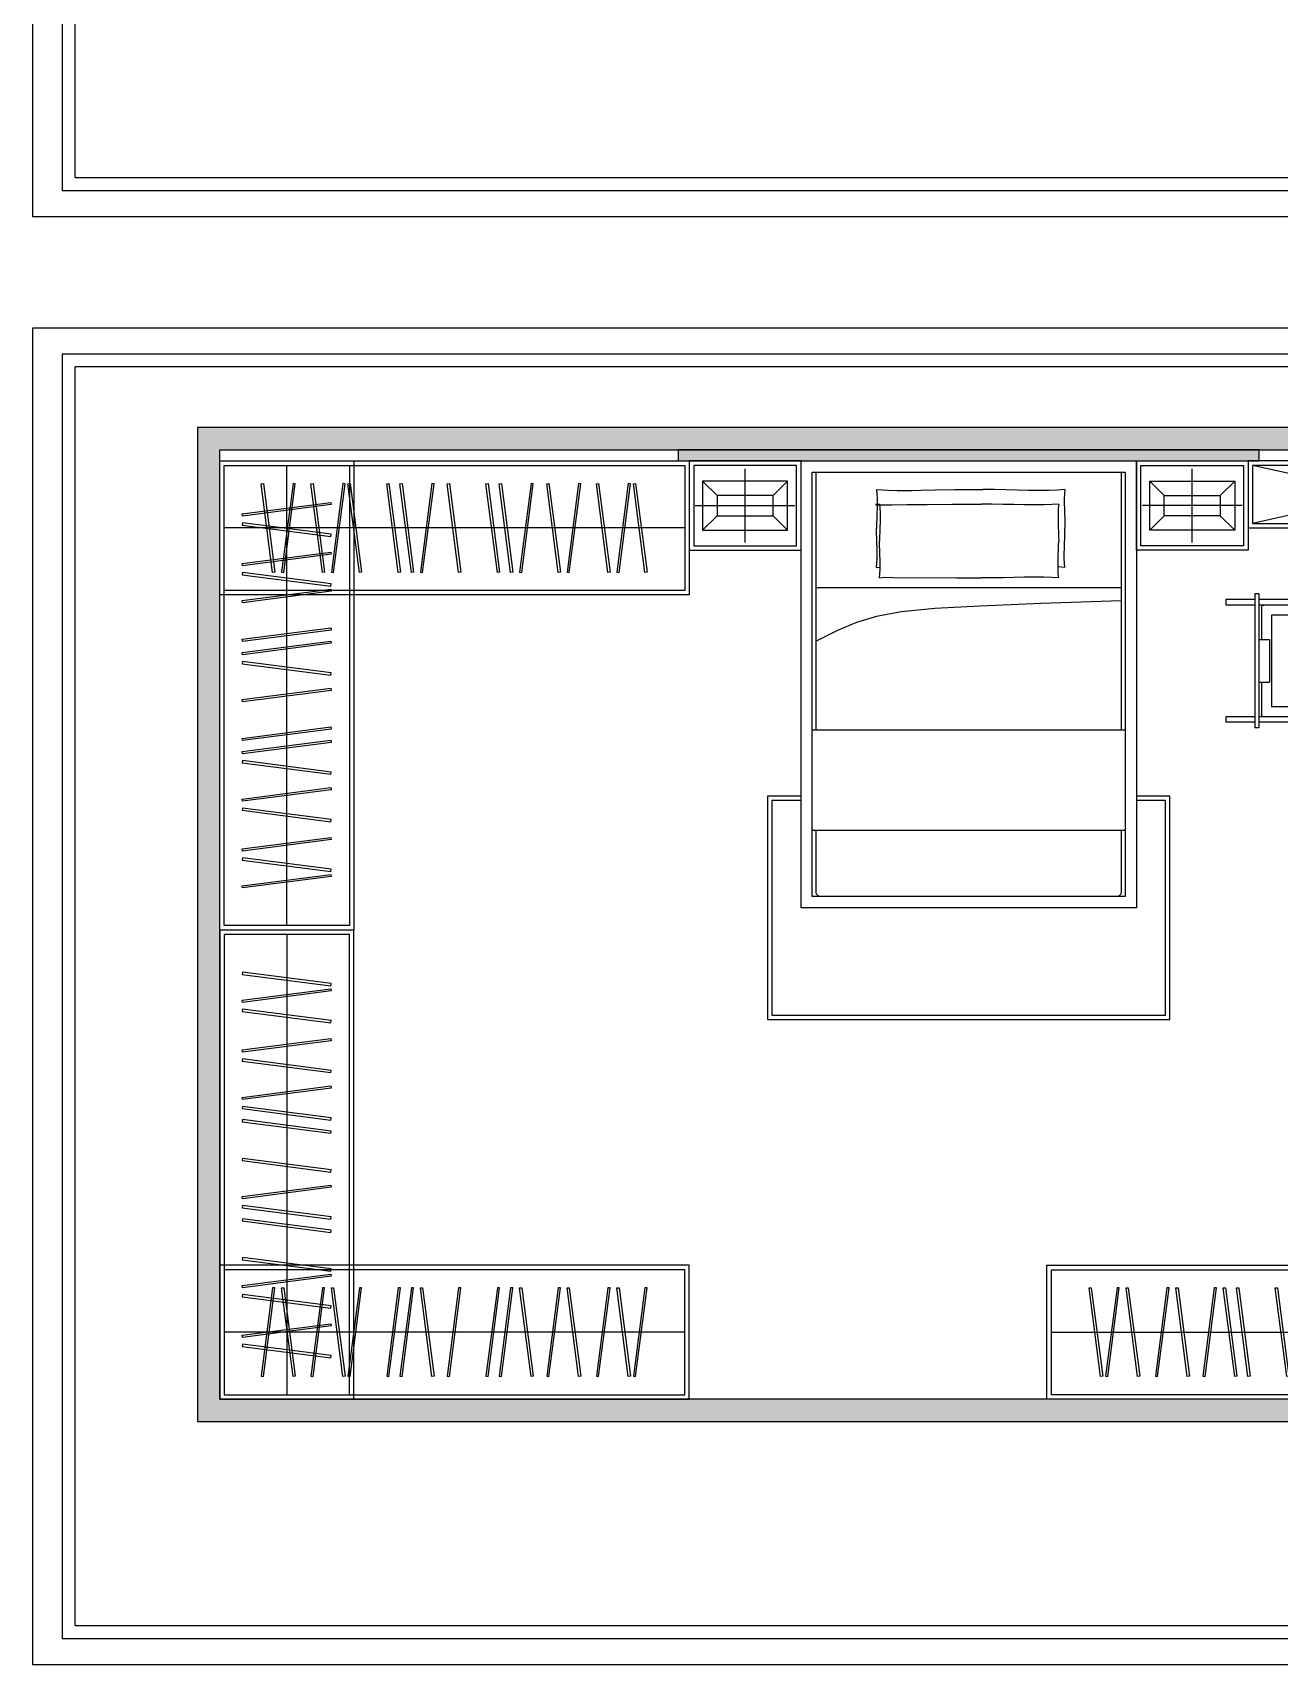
# Model space of a CAD drawing. Extents: x 422240 to 534325, y -8262 to 172635.
# Drawn here: x 452330 to 457906, y -8262 to -958 of the extents above; entities that cross this region are included whole.
import ezdxf

# ---------------------------------------------------------------- set-up
doc = ezdxf.new("R2010")
doc.units = 0
doc.header["$LTSCALE"] = 1000
doc.header["$MEASUREMENT"] = 0
doc.layers.add('PM-家具', color=146, linetype='Continuous')
doc.layers.add('活动家具', color=7, linetype='Continuous')

# ---------------------------------------------------------------- blocks, each defined once
blk = doc.blocks.new('儿童房摆放方案图框')
at = {"color": 251}
for p, q in [((25027, 17757), (372, 17757)), ((372, 17757), (372, 493)), ((372, 493), (25027, 493))]:
    blk.add_line(p, q, dxfattribs=at)
for p, q in [((24853, 17583), (546, 17583)), ((546, 667), (546, 17583)), ((546, 667), (24853, 667))]:
    blk.add_line(p, q)
blk.add_lwpolyline([(-25, 145), (25375, 145), (25375, 18105), (-25, 18105)], close=True)
blk = doc.blocks.new('1500儿童床')
at = {"color": 251, "ltscale": 50}
for p, q in [((455654.1, 44884.5, 0), (455670.7, 44885.4, 0)), ((456496.9, 44884.5, 0), (456466.4, 44886.1, 0)), ((456748.8, 44792.6), (455384, 44792.6))]:
    blk.add_line(p, q, dxfattribs=at)
blk.add_lwpolyline([(455316.5, 45360.8), (456816.5, 45360.8), (456816.5, 43360.8), (455316.5, 43360.8)], close=True)
at = {"color": 251}
blk.add_lwpolyline([(455366.5, 45310.8), (456766.5, 45310.8), (456766.5, 43410.8), (455366.5, 43410.8)], close=True, dxfattribs=at)
at = {"ltscale": 50}
blk.add_lwpolyline([(455384, 44157.1), (455384, 45310.8), (456748.8, 45310.8), (456748.7, 44157.1)], dxfattribs=at)
at = {"color": 251, "ltscale": 50}
for points in [[(455654.1, 45232.5), (455708, 45229.9), (455746.4, 45228.6), (455777.8, 45228.4), (455810.9, 45229), (455854.2, 45230.1), (455916.3, 45231.2), (456005.8, 45232.2), (456131.3, 45232.5)], [(455654.1, 45232.5), (455656, 45213.5), (455656.9, 45192.6), (455657.1, 45170.4), (455656.6, 45147.4), (455655.9, 45124.2), (455655, 45101.3), (455654.4, 45079.2), (455654.1, 45058.5)], [(456496.9, 45232.5), (456464.2, 45229.9), (456425.2, 45228.6), (456381.3, 45228.5), (456333.7, 45229.1), (456283.7, 45230.1), (456232.4, 45231.2), (456181.2, 45232.2), (456131.3, 45232.5)], [(456496.9, 45232.5), (456495, 45213.5), (456494.1, 45192.6), (456493.9, 45170.4), (456494.4, 45147.4), (456495.1, 45124.2), (456496, 45101.3), (456496.6, 45079.2), (456496.9, 45058.5)], [(455667.9, 45167.6), (455649.8, 45165.1), (455652.9, 45163.9), (455677.5, 45163.8), (455723.5, 45164.3), (455791.1, 45165.3), (455880.4, 45166.4), (455991.4, 45167.3), (456124.3, 45167.6)], [(455667.9, 45167.6), (455669.7, 45149.6), (455670.6, 45129.7), (455670.7, 45108.6), (455670.3, 45086.8), (455669.6, 45064.7), (455668.8, 45043), (455668.1, 45022), (455667.9, 45002.3)], [(456469.2, 45167.6), (456438.8, 45165.1), (456402.5, 45163.9), (456361.2, 45163.8), (456316.3, 45164.3), (456268.9, 45165.3), (456220.3, 45166.4), (456171.7, 45167.3), (456124.3, 45167.6)], [(456469.2, 45167.6), (456467.3, 45149.6), (456466.4, 45129.7), (456466.3, 45108.6), (456466.7, 45086.8), (456467.4, 45064.7), (456468.2, 45043), (456468.9, 45022), (456469.2, 45002.3)], [(455654.1, 44884.5), (455656, 44903.5), (455657, 44924.4), (455657.1, 44946.6), (455656.6, 44969.6), (455655.9, 44992.8), (455655, 45015.7), (455654.4, 45037.8), (455654.1, 45058.5)], [(455667.9, 44837), (455669.7, 44855.1), (455670.6, 44874.9), (455670.7, 44896), (455670.3, 44917.8), (455669.6, 44939.9), (455668.8, 44961.7), (455668.1, 44982.6), (455667.9, 45002.3)], [(456469.2, 44837), (456467.3, 44855.1), (456466.4, 44874.9), (456466.3, 44896), (456466.7, 44917.8), (456467.4, 44939.9), (456468.2, 44961.7), (456468.9, 44982.6), (456469.2, 45002.3)], [(456496.9, 44884.5), (456495, 44903.5), (456494.1, 44924.4), (456493.9, 44946.6), (456494.4, 44969.6), (456495.1, 44992.8), (456496, 45015.7), (456496.6, 45037.8), (456496.9, 45058.5)], [(455667.9, 44837), (455691.1, 44840.4), (455727.7, 44839.4), (456013.1, 44838.2), (456059.7, 44837.3), (456124.3, 44837)], [(456469.2, 44837), (456438.8, 44839.5), (456402.5, 44840.7), (456361.2, 44840.9), (456316.3, 44840.3), (456268.9, 44839.3), (456220.3, 44838.2), (456171.7, 44837.3), (456124.3, 44837)], [(456748.8, 44734.6), (456390.9, 44722.4), (456118.5, 44711.4), (455915.7, 44699.6), (455766.3, 44684.8), (455654.4, 44664.9), (455564.1, 44637.8), (455479.3, 44601.4), (455384, 44553.4)]]:
    blk.add_lwpolyline(points, dxfattribs=at)
blk.add_lwpolyline([(455371.5, 44157.1), (456761.5, 44157.1, -0.414214), (456766.5, 44152.1), (456766.5, 43712.1, -0.414214), (456761.5, 43707.1), (455371.5, 43707.1, -0.414214), (455366.5, 43712.1), (455366.5, 44152.1, -0.414214)], format="xyb", close=True, dxfattribs=at)
at = {"ltscale": 50}
blk.add_lwpolyline([(456748.8, 43707.1), (456748.8, 43430.8, -0.414214), (456728.8, 43410.8), (455404.1, 43410.8, -0.414214), (455384.1, 43430.8), (455384.1, 43707.1)], format="xyb", dxfattribs=at)
blk = doc.blocks.new('儿童房床头柜')
at = {"color": 250, "linetype": 'Continuous'}
for p, q in [((458335.5, 44837), (458335.5, 45167)), ((458210.5, 45047), (458145.5, 45112)), ((458460.5, 45047), (458525.5, 45112)), ((458558.3, 45002), (458112.7, 45002)), ((458210.5, 44957), (458145.5, 44892)), ((458460.5, 44957), (458525.5, 44892))]:
    blk.add_line(p, q, dxfattribs=at)
at = {"linetype": 'Continuous'}
for points in [[(458585.5, 45202), (458585.5, 44802), (458085.5, 44802), (458085.5, 45202)], [(458525.5, 44892), (458145.5, 44892), (458145.5, 45112), (458525.5, 45112)]]:
    blk.add_lwpolyline(points, close=True, dxfattribs=at)
at = {"color": 250, "linetype": 'Continuous'}
for points in [[(458565.5, 45182), (458565.5, 44822), (458105.5, 44822), (458105.5, 45182)], [(458460.5, 44957), (458210.5, 44957), (458210.5, 45047), (458460.5, 45047)]]:
    blk.add_lwpolyline(points, close=True, dxfattribs=at)
blk = doc.blocks.new('1200书柜')
at = {"color": 251}
for p, q in [((470613.5, 43679.5), (471773.5, 43419.5)), ((470613.5, 43419.5), (471773.5, 43679.5))]:
    blk.add_line(p, q, dxfattribs=at)
blk.add_lwpolyline([(470593.5, 43399.5), (471793.5, 43399.5), (471793.5, 43699.5), (470593.5, 43699.5)], close=True)
blk.add_lwpolyline([(470613.5, 43419.5), (471773.5, 43419.5), (471773.5, 43679.5), (470613.5, 43679.5)], close=True, dxfattribs=at)
blk = doc.blocks.new('A$C4B8874EE')
for p, q in [((-280, 700), (-255, 700)), ((-280, 570), (-280, 700)), ((-255, 570), (-255, 700)), ((245, 700), (270, 700)), ((245, 570), (245, 700)), ((270, 570), (270, 700)), ((-305, 570), (295, 570)), ((-305, 552), (-305, 570)), ((-305, 552), (295, 552)), ((-280, 40), (-280, 552)), ((-255, 10), (-255, 552)), ((-245, 540), (-100, 540)), ((-100, 552), (-100, 505)), ((90, 552), (90, 505)), ((90, 540), (235, 540)), ((245, 10), (245, 552)), ((270, 40), (270, 552)), ((295, 552), (295, 570)), ((-100, 505), (90, 505)), ((-280, 40), (-255, 40)), ((-245, 0), (235, 0)), ((245, 40), (270, 40))]:
    blk.add_line(p, q)
at = {"color": 251, "linetype": 'Continuous', "ltscale": 0.05}
for p, q in [((-210, 495), (200, 495)), ((-210, 45), (-210, 495)), ((200, 45), (200, 495)), ((-210, 45), (200, 45))]:
    blk.add_line(p, q, dxfattribs=at)
for centre, start, end in [((-245, 530), 90, 180), ((235, 530), 0, 90), ((-245, 10), 180, 270), ((235, 10), 270, 0)]:
    blk.add_arc(centre, 10, start, end)
blk = doc.blocks.new('2100衣柜')
blk.add_line((465735.1, 45867), (463675.1, 45867))
blk.add_lwpolyline([(465755.1, 46167), (465755.1, 45567), (463655.1, 45567), (463655.1, 46167)], close=True)
at = {"color": 251}
for points in [[(465735.1, 46147), (465735.1, 45587), (463675.1, 45587), (463675.1, 46147)], [(463840.6, 46064.1), (463850.5, 46065.4), (463901.8, 45668.6), (463891.8, 45667.4)], [(463993.2, 46064.1), (463983.3, 46065.4), (463932.1, 45668.6), (463942, 45667.4)], [(464063.1, 46064.1), (464073, 46065.4), (464124.2, 45668.6), (464114.3, 45667.4)], [(464215.6, 46064.1), (464205.7, 46065.4), (464154.5, 45668.6), (464164.4, 45667.4)], [(464228.6, 46064.1), (464238.6, 46065.4), (464289.8, 45668.6), (464279.8, 45667.4)], [(464402, 46064.1), (464411.9, 46065.4), (464463.1, 45668.6), (464453.2, 45667.4)], [(464461.3, 46064.1), (464471.3, 46065.4), (464522.5, 45668.6), (464512.5, 45667.4)], [(464613.9, 46064.1), (464604, 46065.4), (464552.8, 45668.6), (464562.7, 45667.4)], [(464672.4, 46064.1), (464682.3, 46065.4), (464733.5, 45668.6), (464723.6, 45667.4)], [(464845.7, 46064.1), (464855.7, 46065.4), (464906.9, 45668.6), (464896.9, 45667.4)], [(464905.1, 46064.1), (464915, 46065.4), (464966.2, 45668.6), (464956.3, 45667.4)], [(465057.6, 46064.1), (465047.7, 46065.4), (464996.5, 45668.6), (465006.4, 45667.4)], [(465117.5, 46064.1), (465127.4, 46065.4), (465178.6, 45668.6), (465168.7, 45667.4)], [(465270, 46064.1), (465260.1, 46065.4), (465208.9, 45668.6), (465218.8, 45667.4)], [(465339.9, 46064.1), (465349.9, 46065.4), (465401.1, 45668.6), (465391.1, 45667.4)], [(465492.5, 46064.1), (465482.6, 46065.4), (465431.4, 45668.6), (465441.3, 45667.4)], [(465505.5, 46064.1), (465515.4, 46065.4), (465566.6, 45668.6), (465556.7, 45667.4)]]:
    blk.add_lwpolyline(points, close=True, dxfattribs=at)

msp = doc.modelspace()

# ---------------------------------------------------------------- hatches: boundary and pattern name
at = {"layer": '活动家具'}
h = msp.add_hatch(dxfattribs=at)
h.set_pattern_fill('钢筋混凝土', color=251, scale=10, angle=180)
h.set_pattern_definition([(225, (-68397, -35272.88), (17.6776695, -17.6776695), []), (230, (-68397, -35272.88), (-71.726018, 6.2752135), [7.5, -82.5]), (175, (-68397, -35272.88), (13.875133, -75.219213), [6, -66]), (280.4514, (-68402.98, -35272.36), (-57.850938, -68.943954), [6.374019, -70.114211]), (226.1842, (-68397, -35292.88), (-106.724105, 16.551901), [11.25, -123.75]), (276.6356, (-68405.89, -35291.5), (-93.46627, -97.411787), [9.561029, -105.1713]), (171.1842, (-68397, -35292.88), (-93.466195, -97.41186), [9, -99]), (201, (-68407, -35287.88), (-59.690705, 40.261889), [7.5, -82.5]), (146, (-68407, -35287.88), (-24.331533, -72.515005), [6, -66]), (251.4514, (-68411.974, -35284.524), (-84.022263, -32.25305), [6.374019, -70.114211]), (217.5, (-68397, -35272.88), (-1.2159855, -33.2893854), [0, -65.2, 0, -67, 0, -66.25]), (187.5, (-68397, -35272.88), (-26.3069537, -39.4411712), [0, -38.2, 0, -63.7, 0, -25.25]), (147.5, (-68374.7, -35272.88), (-53.3822436, 2.2554872), [0, -25, 0, -78, 0, -103.5]), (137.5, (-68364.7, -35272.88), (-58.318617, -10.0104982), [0, -32.5, 0, -51.8, 0, -73.5])])
h.paths.add_polyline_path([(459066.7, -2725.5), (453066.7, -2725.5), (453066.7, -7175.5), (459066.7, -7175.5)])
h.paths.add_polyline_path([(458966.7, -2825.5), (458966.7, -7075.5), (453166.7, -7075.5), (453166.7, -2825.5)], flags=16)
h = msp.add_hatch(color=251, dxfattribs=at)
h.dxf.hatch_style = 1
h.paths.add_polyline_path([(457816.7, -2825.5), (455216.7, -2825.5), (455216.7, -2875.5), (457816.7, -2875.5)])

# ---------------------------------------------------------------- linework, layer by layer
for points in [[(459066.7, -7175.5), (459066.7, -2725.5), (453066.7, -2725.5), (453066.7, -7175.5), (459066.7, -7175.5)], [(453166.7, -2825.5), (458966.7, -2825.5), (458966.7, -7075.5), (453166.7, -7075.5), (453166.7, -2825.5)]]:
    msp.add_lwpolyline(points)
msp.add_lwpolyline([(455216.7, -2875.5), (457816.7, -2875.5), (457816.7, -2825.5), (455216.7, -2825.5)], close=True)
at = {"layer": 'PM-家具'}
msp.add_lwpolyline([(455766.7, -4375.5), (455616.7, -4375.5), (455616.7, -5375.5), (457416.7, -5375.5), (457416.7, -4375.5), (457266.7, -4375.5)], dxfattribs=at)
at = {"layer": 'PM-家具', "color": 250}
msp.add_lwpolyline([(455766.7, -4395.5), (455636.7, -4395.5), (455636.7, -5355.5), (457396.7, -5355.5), (457396.7, -4395.5), (457266.7, -4395.5)], dxfattribs=at)

# ---------------------------------------------------------------- block references
at = {"xscale": 0.3330153595476334, "yscale": 0.3330153595476334, "zscale": 0.3330153595476334}
for p in [(452338.2, -1829.7), (452338.2, -8310.4)]:
    msp.add_blockref('儿童房摆放方案图框', p, dxfattribs=at)
at = {"layer": 'PM-家具'}
for name, p in [('2100衣柜', (-10488.4, -49042.5)), ('1500儿童床', (450.3, -48236.3)), ('儿童房床头柜', (-818.8, -48077.5))]:
    msp.add_blockref(name, p, dxfattribs=at)
for name, p, rotation in [('2100衣柜', (407599.7, 460779.6), 270), ('1200书柜', (929560.2, 40524), 180), ('2100衣柜', (922621.8, 39091.5), 180)]:
    msp.add_blockref(name, p, dxfattribs=dict(at, rotation=rotation))
at = {"layer": 'PM-家具', "xscale": -1}
msp.add_blockref('儿童房床头柜', (913852.2, -48077.5), dxfattribs=at)
for name, p, rotation in [('A$C4B8874EE', (458366.7, -3775.5), 90), ('2100衣柜', (407599.7, -470730.6), 270), ('2100衣柜', (-10488.4, 39091.5), 180)]:
    msp.add_blockref(name, p, dxfattribs=dict(at, rotation=rotation))

doc.saveas('drawing.dxf')
